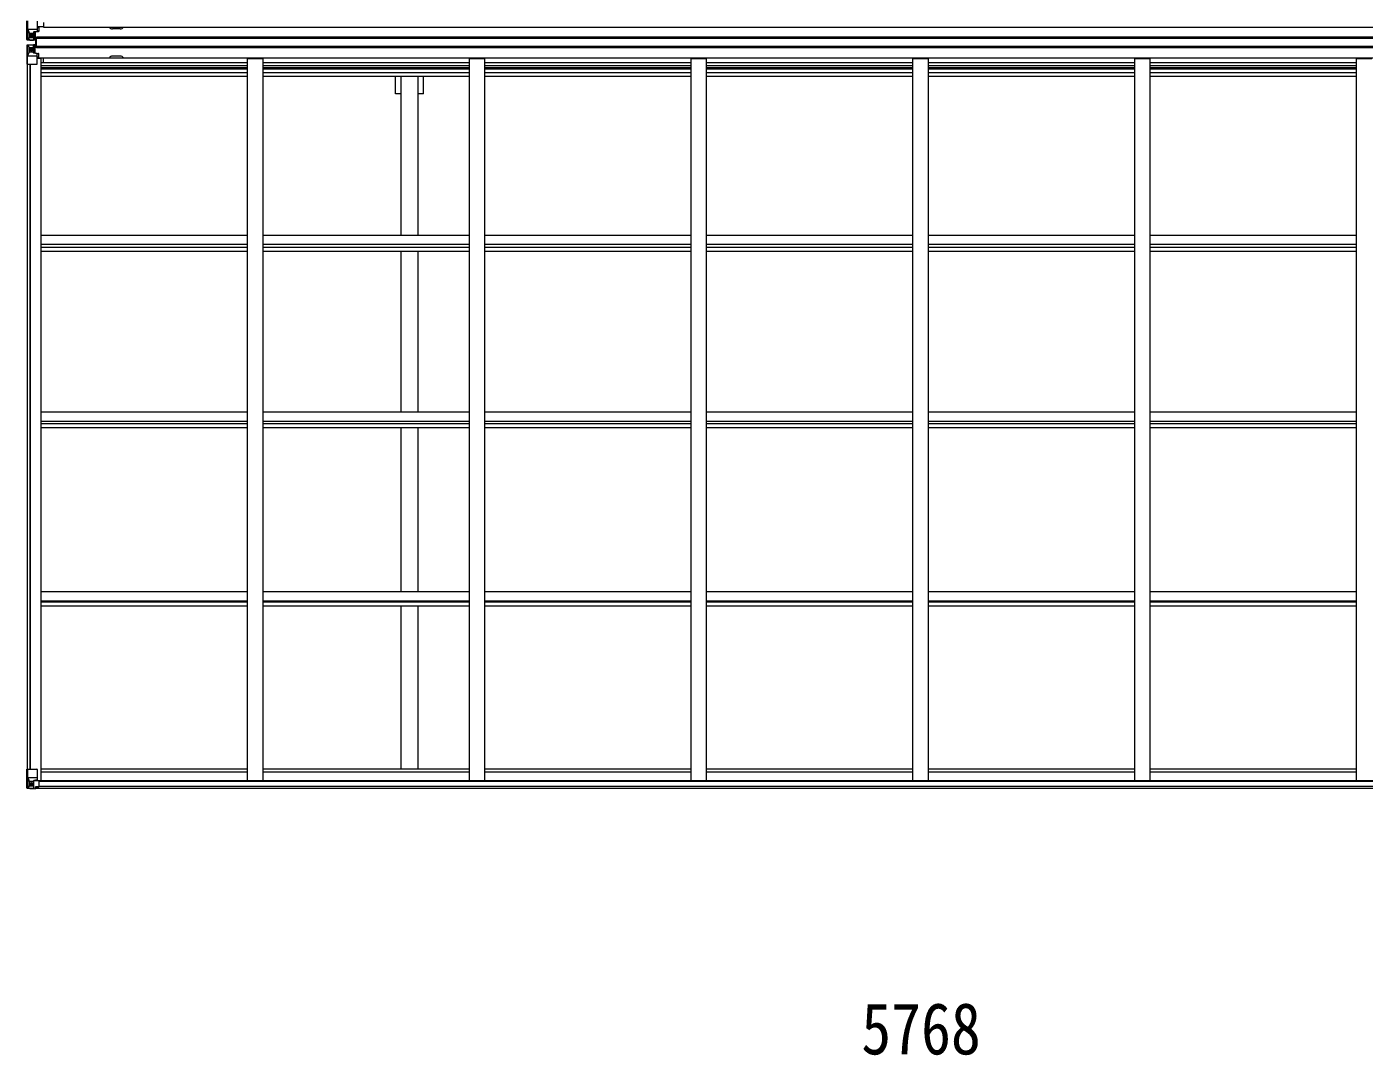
# Model space of a CAD drawing. Units: millimetres at full size; details may follow other scales. Extents: x -9783 to 33612, y -6828 to 11398.
# Drawn here: x 623 to 4941, y 77 to 3397 of the extents above; entities that cross this region are included whole.
import ezdxf
from ezdxf.enums import TextEntityAlignment as Align

# ---------------------------------------------------------------- set-up
doc = ezdxf.new("R2010")
doc.units = ezdxf.units.MM
doc.header["$LTSCALE"] = 35
for name, color, linetype, lineweight in [('0-1_本体', 4, 'Continuous', 9), ('0-2_部品', 7, 'Continuous', 9), ('0-7_合掌部品', 3, 'Continuous', 9), ('0-8_PARTS2', 6, 'Continuous', 9)]:
    doc.layers.add(name, color=color, linetype=linetype, lineweight=lineweight)
doc.styles.add('ＭＳ ゴシック', font='')
doc.styles.get('ＭＳ ゴシック').set_extended_font_data('MS Gothic')

msp = doc.modelspace()

# ---------------------------------------------------------------- linework, layer by layer
at = {"layer": '0-1_本体'}
for p, q in [((677.78, 3410.69), (677.78, 3395.62)), ((677.78, 3395.62), (6340.78, 3395.62)), ((925.28, 3390.08), (900.28, 3390.08)), ((646.78, 3357.41), (654.78, 3357.41)), ((646.78, 3355.35), (654.78, 3355.35)), ((646.78, 3336.51), (654.78, 3336.51)), ((646.78, 3334.45), (654.78, 3334.45)), ((654.78, 3328.43), (654.78, 3363.43)), ((6363.78, 3363.43), (654.78, 3363.43)), ((6363.78, 3358.69), (654.78, 3358.69)), ((6363.78, 3333.17), (654.78, 3333.17)), ((6363.78, 3328.43), (654.78, 3328.43)), ((657.28, 3294.83), (670.28, 3294.83)), ((670.28, 964.3), (670.28, 3294.83)), ((677.78, 3296.25), (6340.78, 3296.25)), ((677.78, 3281.18), (677.78, 3296.25)), ((925.28, 3302.31), (900.28, 3302.31)), ((1336.28, 3294.41), (1386.28, 3294.41)), ((1336.28, 964.3), (1336.28, 3294.41)), ((1386.28, 964.3), (1386.28, 3294.41)), ((2052.28, 3294.41), (2102.28, 3294.41)), ((2052.28, 964.3), (2052.28, 3294.41)), ((2102.28, 964.3), (2102.28, 3294.41)), ((2768.28, 3294.41), (2818.28, 3294.41)), ((2768.28, 964.3), (2768.28, 3294.41)), ((2818.28, 964.3), (2818.28, 3294.41)), ((3484.28, 3294.41), (3534.28, 3294.41)), ((3484.28, 964.3), (3484.28, 3294.41)), ((3534.28, 964.3), (3534.28, 3294.41)), ((4200.28, 3294.41), (4250.28, 3294.41)), ((4200.28, 964.3), (4200.28, 3294.41)), ((4250.28, 964.3), (4250.28, 3294.41)), ((4916.28, 3294.41), (4966.28, 3294.41)), ((4916.28, 964.3), (4916.28, 3294.41)), ((625.28, 1000.65), (625.28, 3275.75)), ((634.28, 1000.65), (634.28, 3275.75)), ((634.98, 1000.65), (634.98, 3275.75)), ((670.28, 3281.18), (1336.28, 3281.18)), ((670.28, 3271.81), (1336.28, 3271.81)), ((670.28, 3264.73), (1336.28, 3264.73)), ((670.28, 3260.95), (1336.28, 3260.95)), ((670.28, 3249.61), (1336.28, 3249.61)), ((1386.28, 3281.18), (2052.28, 3281.18)), ((1386.28, 3271.81), (2052.28, 3271.81)), ((1386.28, 3264.73), (2052.28, 3264.73)), ((1386.28, 3260.95), (2052.28, 3260.95)), ((1386.28, 3249.61), (2052.28, 3249.61)), ((2102.28, 3281.18), (2768.28, 3281.18)), ((2102.28, 3271.81), (2768.28, 3271.81)), ((2102.28, 3264.73), (2768.28, 3264.73)), ((2102.28, 3260.95), (2768.28, 3260.95)), ((2102.28, 3249.61), (2768.28, 3249.61)), ((2818.28, 3281.18), (3484.28, 3281.18)), ((2818.28, 3271.81), (3484.28, 3271.81)), ((2818.28, 3264.73), (3484.28, 3264.73)), ((2818.28, 3260.95), (3484.28, 3260.95)), ((2818.28, 3249.61), (3484.28, 3249.61)), ((3534.28, 3281.18), (4200.28, 3281.18)), ((3534.28, 3271.81), (4200.28, 3271.81)), ((3534.28, 3264.73), (4200.28, 3264.73)), ((3534.28, 3260.95), (4200.28, 3260.95)), ((3534.28, 3249.61), (4200.28, 3249.61)), ((4250.28, 3281.18), (4916.28, 3281.18)), ((4250.28, 3271.81), (4916.28, 3271.81)), ((4250.28, 3264.73), (4916.28, 3264.73)), ((4250.28, 3260.95), (4916.28, 3260.95)), ((4250.28, 3249.61), (4916.28, 3249.61)), ((670.28, 3236.78), (1336.28, 3236.78)), ((1386.28, 3236.78), (2052.28, 3236.78)), ((1831.78, 2724.37), (1831.78, 3236.78)), ((1886.78, 2724.37), (1886.78, 3236.78)), ((1904.48, 3180.51), (1904.48, 3236.78)), ((2102.28, 3236.78), (2768.28, 3236.78)), ((2818.28, 3236.78), (3484.28, 3236.78)), ((3534.28, 3236.78), (4200.28, 3236.78)), ((4250.28, 3236.78), (4916.28, 3236.78)), ((1904.48, 3180.51), (1886.78, 3180.51)), ((670.28, 2724.37), (1336.28, 2724.37)), ((1386.28, 2724.37), (2052.28, 2724.37)), ((2102.28, 2724.37), (2768.28, 2724.37)), ((2818.28, 2724.37), (3484.28, 2724.37)), ((3534.28, 2724.37), (4200.28, 2724.37)), ((4250.28, 2724.37), (4916.28, 2724.37)), ((670.28, 2695.37), (1336.28, 2695.37)), ((670.28, 2685.41), (1336.28, 2685.41)), ((1386.28, 2695.37), (2052.28, 2695.37)), ((1386.28, 2685.41), (2052.28, 2685.41)), ((2102.28, 2695.37), (2768.28, 2695.37)), ((2102.28, 2685.41), (2768.28, 2685.41)), ((2818.28, 2695.37), (3484.28, 2695.37)), ((2818.28, 2685.41), (3484.28, 2685.41)), ((3534.28, 2695.37), (4200.28, 2695.37)), ((3534.28, 2685.41), (4200.28, 2685.41)), ((4250.28, 2695.37), (4916.28, 2695.37)), ((4250.28, 2685.41), (4916.28, 2685.41)), ((670.28, 2672.56), (1336.28, 2672.56)), ((1386.28, 2672.56), (2052.28, 2672.56)), ((1831.78, 2153.42), (1831.78, 2672.56)), ((1886.78, 2153.42), (1886.78, 2672.56)), ((2102.28, 2672.56), (2768.28, 2672.56)), ((2818.28, 2672.56), (3484.28, 2672.56)), ((3534.28, 2672.56), (4200.28, 2672.56)), ((4250.28, 2672.56), (4916.28, 2672.56)), ((670.28, 2153.42), (1336.28, 2153.42)), ((670.28, 2123.99), (1336.28, 2123.99)), ((670.28, 2116.82), (1336.28, 2116.82)), ((1386.28, 2153.42), (2052.28, 2153.42)), ((1386.28, 2123.99), (2052.28, 2123.99)), ((1386.28, 2116.82), (2052.28, 2116.82)), ((2102.28, 2153.42), (2768.28, 2153.42)), ((2102.28, 2123.99), (2768.28, 2123.99)), ((2102.28, 2116.82), (2768.28, 2116.82)), ((2818.28, 2153.42), (3484.28, 2153.42)), ((2818.28, 2123.99), (3484.28, 2123.99)), ((2818.28, 2116.82), (3484.28, 2116.82)), ((3534.28, 2153.42), (4200.28, 2153.42)), ((3534.28, 2123.99), (4200.28, 2123.99)), ((3534.28, 2116.82), (4200.28, 2116.82)), ((4250.28, 2153.42), (4916.28, 2153.42)), ((4250.28, 2123.99), (4916.28, 2123.99)), ((4250.28, 2116.82), (4916.28, 2116.82)), ((670.28, 2103.87), (1336.28, 2103.87)), ((1386.28, 2103.87), (2052.28, 2103.87)), ((1831.78, 1574.19), (1831.78, 2103.87)), ((1886.78, 1574.19), (1886.78, 2103.87)), ((2102.28, 2103.87), (2768.28, 2103.87)), ((2818.28, 2103.87), (3484.28, 2103.87)), ((3534.28, 2103.87), (4200.28, 2103.87)), ((4250.28, 2103.87), (4916.28, 2103.87)), ((670.28, 1574.19), (1336.28, 1574.19)), ((1386.28, 1574.19), (2052.28, 1574.19)), ((2102.28, 1574.19), (2768.28, 1574.19)), ((2818.28, 1574.19), (3484.28, 1574.19)), ((3534.28, 1574.19), (4200.28, 1574.19)), ((4250.28, 1574.19), (4916.28, 1574.19)), ((670.28, 1544.39), (1336.28, 1544.39)), ((670.28, 1540.6), (1336.28, 1540.6)), ((670.28, 1527.58), (1336.28, 1527.58)), ((1386.28, 1544.39), (2052.28, 1544.39)), ((1386.28, 1540.6), (2052.28, 1540.6)), ((1386.28, 1527.58), (2052.28, 1527.58)), ((1831.78, 1001.52), (1831.78, 1527.58)), ((1886.78, 1001.52), (1886.78, 1527.58)), ((2102.28, 1544.39), (2768.28, 1544.39)), ((2102.28, 1540.6), (2768.28, 1540.6)), ((2102.28, 1527.58), (2768.28, 1527.58)), ((2818.28, 1544.39), (3484.28, 1544.39)), ((2818.28, 1540.6), (3484.28, 1540.6)), ((2818.28, 1527.58), (3484.28, 1527.58)), ((3534.28, 1544.39), (4200.28, 1544.39)), ((3534.28, 1540.6), (4200.28, 1540.6)), ((3534.28, 1527.58), (4200.28, 1527.58)), ((4250.28, 1544.39), (4916.28, 1544.39)), ((4250.28, 1540.6), (4916.28, 1540.6)), ((4250.28, 1527.58), (4916.28, 1527.58)), ((670.28, 1001.52), (1336.28, 1001.52)), ((1386.28, 1001.52), (2052.28, 1001.52)), ((2102.28, 1001.52), (2768.28, 1001.52)), ((2818.28, 1001.52), (3484.28, 1001.52)), ((3534.28, 1001.52), (4200.28, 1001.52)), ((4250.28, 1001.52), (4916.28, 1001.52)), ((661.24, 964.3), (6357.32, 964.3)), ((661.78, 961.94), (6356.78, 961.94)), ((670.28, 992.41), (1336.28, 992.41)), ((1386.28, 992.41), (2052.28, 992.41)), ((2102.28, 992.41), (2768.28, 992.41)), ((2818.28, 992.41), (3484.28, 992.41)), ((3534.28, 992.41), (4200.28, 992.41)), ((4250.28, 992.41), (4916.28, 992.41)), ((651.78, 938.85), (6366.78, 938.85)), ((661.78, 946.29), (6356.78, 946.29))]:
    msp.add_line(p, q, dxfattribs=at)
msp.add_lwpolyline([(1831.78, 3180.51), (1814.08, 3180.51), (1814.08, 3236.78)], dxfattribs=at)
for centre, start, end in [((900.28, 3402.58), 213.87174, 270), ((925.28, 3402.58), 270, 326.12826), ((900.28, 3289.81), 90, 146.12826), ((925.28, 3289.81), 33.87174, 90)]:
    msp.add_arc(centre, 12.5, start, end, dxfattribs=at)
at = {"layer": '0-2_部品'}
for p, q in [((623.28, 1000.65), (656.28, 1000.65)), ((623.28, 939.94), (623.28, 1000.65)), ((626.12, 1000.65), (626.12, 940.06)), ((657.28, 999.65), (657.28, 966.55)), ((626.67, 973.77), (633.28, 973.98)), ((626.67, 973.77), (630.81, 961.68)), ((633.28, 960.45), (630.95, 960.42)), ((630.95, 960.42), (630.95, 946.95)), ((633.28, 973.98), (657.28, 973.98)), ((633.28, 960.45), (633.28, 960.45)), ((645.28, 960.45), (633.28, 960.45)), ((637.8, 954.09), (637.8, 955.05)), ((645.28, 964.44), (651.78, 964.44)), ((645.28, 964.44), (645.28, 937.65)), ((656.45, 966.29), (646.11, 964.64)), ((646.11, 964.64), (646.11, 964.44)), ((648.8, 964.44), (656.45, 965.66)), ((651.78, 964.44), (660.78, 964.4)), ((656.45, 965.66), (656.45, 966.29)), ((661.78, 963.49), (661.78, 943.34)), ((624.22, 938.98), (624.22, 938.94)), ((633.19, 938.55), (625.27, 939.02)), ((626.13, 940), (626.12, 940.06)), ((630.09, 943.44), (627.36, 939.77)), ((630.95, 946.95), (633.28, 946.89)), ((633.28, 946.89), (645.28, 946.89)), ((645.28, 937.76), (633.28, 938.55)), ((651.78, 937.25), (651.78, 943.2)), ((660.78, 942.62), (651.78, 942.57))]:
    msp.add_line(p, q, dxfattribs=at)
for points in [[(636.84, 952.17), (635.88, 952.17), (635.88, 953.13), (636.84, 953.13)], [(637.8, 955.05), (638.76, 955.05), (638.76, 954.09)], [(638.76, 951.21), (638.76, 950.25), (637.8, 950.25), (637.8, 951.21)], [(639.72, 953.13), (640.68, 953.13), (640.68, 952.17), (639.72, 952.17)], [(624.22, 938.94), (633.28, 938.38), (651.78, 937.25)], [(661.78, 943.34), (661.77, 943.23), (651.78, 943.2)]]:
    msp.add_lwpolyline(points, dxfattribs=at)
msp.add_circle((638.28, 952.65), 5.3, dxfattribs=at)
for centre, radius, start, end in [((656.28, 999.65), 1, 0, 90), ((636.84, 954.09), 0.96, 270, 0), ((636.84, 951.21), 0.96, 0, 90), ((639.72, 954.09), 0.96, 180, 270), ((639.72, 951.21), 0.96, 90, 180), ((646.22, 963.71), 0.937, 96.73234, 129.06602), ((656.34, 967.22), 0.937, 276.73234, 357.67791), ((656.34, 966.59), 0.937, 276.73234, 357.67791), ((624.28, 939.98), 0.999, 180.04917, 266.5576), ((624.28, 939.94), 0.999, 180.04917, 266.5576), ((624.28, 939.93), 1, 179.99921, 266.49983), ((625.43, 926.33), 12.7, 84.89689, 90.75534), ((627.41, 939.94), 1.28, 177.54105, 228.82169)]:
    msp.add_arc(centre, radius, start, end, dxfattribs=at)
for centre, major_axis, ratio, start_param, end_param in [((627.39, 971.42), (0.85, -2.32), 0.403757, 3.0087805, 3.9744392), ((629.54, 960.4), (0, -3), 0.468246, 1.5772882, 2.0127935), ((660.78, 963.5), (1, -0.021), 0.906239, 0.0187047, 1.589501), ((626.22, 938.86), (2, -0.12), 0.060933, 2.0712557, 3.1453404), ((825.22, 926.63), (201, -12.36), 0.060933, 3.1453404, 3.145839), ((626.41, 941.96), (-0.02, -3), 0.466854, 0.125683, 0.7596956), ((628.08, 947.03), (0.03, -5), 0.573921, 0.7672717, 1.551125), ((551.53, 946.89), (81.75, 0), 0.061163, 6.2824128, 6.2831853), ((660.78, 943.33), (1, 0.012), 0.707053, 4.7036637, 6.124411)]:
    msp.add_ellipse(centre, major_axis=major_axis, ratio=ratio, start_param=start_param, end_param=end_param, dxfattribs=at)
at = {"layer": '0-7_合掌部品'}
for p, q in [((623.28, 3355.45), (623.28, 3416.12)), ((626.12, 3416.12), (626.12, 3355.53)), ((657.28, 3415.12), (657.28, 3382.02)), ((626.67, 3389.24), (633.28, 3389.45)), ((626.67, 3389.24), (630.81, 3377.15)), ((633.28, 3389.45), (657.28, 3389.45)), ((633.28, 3375.92), (633.28, 3375.92)), ((633.28, 3375.92), (645.28, 3375.92)), ((635.88, 3368.6), (635.88, 3367.64)), ((636.84, 3368.6), (635.88, 3368.6)), ((637.8, 3370.52), (637.8, 3369.56)), ((638.76, 3370.52), (637.8, 3370.52)), ((638.76, 3369.56), (638.76, 3370.52)), ((640.68, 3368.6), (639.72, 3368.6)), ((640.68, 3367.64), (640.68, 3368.6)), ((645.28, 3379.22), (645.28, 3353.12)), ((646.78, 3375.92), (645.28, 3375.92)), ((656.45, 3381.76), (646.11, 3380.11)), ((646.11, 3379.47), (656.45, 3381.13)), ((646.11, 3380.11), (646.11, 3379.47)), ((646.78, 3354.12), (646.78, 3379.58)), ((650.78, 3372.32), (646.78, 3372.32)), ((650.78, 3380.22), (650.78, 3360.25)), ((656.45, 3381.13), (656.45, 3381.76)), ((656.73, 3381.21), (660.78, 3381.24)), ((677.78, 3396.43), (657.28, 3396.43)), ((661.78, 3393.12), (657.28, 3393.12)), ((660.78, 3382.97), (657.28, 3382.99)), ((660.78, 3382.97), (661.78, 3382.97)), ((660.78, 3381.24), (660.78, 3382.97)), ((661.78, 3381.25), (660.78, 3381.24)), ((661.78, 3396.43), (661.78, 3381.25)), ((623.28, 3355.41), (623.28, 3355.45)), ((623.28, 3336.46), (623.28, 3336.42)), ((623.28, 3336.42), (623.28, 3275.75)), ((624.22, 3354.45), (624.22, 3354.41)), ((624.22, 3354.41), (624.22, 3354.41)), ((624.22, 3354.41), (633.28, 3353.85)), ((624.22, 3337.46), (633.28, 3338.01)), ((624.22, 3337.46), (624.22, 3337.46)), ((624.22, 3337.41), (624.22, 3337.45)), ((633.19, 3354.02), (625.27, 3354.49)), ((633.19, 3337.84), (625.27, 3337.37)), ((626.13, 3355.47), (626.12, 3355.53)), ((626.13, 3336.4), (626.12, 3336.33)), ((626.12, 3275.75), (626.12, 3336.33)), ((630.09, 3358.91), (627.36, 3355.24)), ((630.09, 3332.96), (627.36, 3336.62)), ((633.28, 3362.36), (645.28, 3362.36)), ((645.28, 3353.23), (633.28, 3354.02)), ((633.28, 3353.85), (645.28, 3353.12)), ((633.28, 3338.01), (645.28, 3338.75)), ((645.28, 3338.63), (633.28, 3337.85)), ((633.28, 3329.5), (645.28, 3329.5)), ((635.88, 3367.64), (636.84, 3367.64)), ((637.8, 3366.68), (637.8, 3365.72)), ((637.8, 3365.72), (638.76, 3365.72)), ((637.8, 3326.15), (638.76, 3326.15)), ((637.8, 3325.19), (637.8, 3326.15)), ((638.76, 3365.72), (638.76, 3366.68)), ((638.76, 3326.15), (638.76, 3325.19)), ((639.72, 3367.64), (640.68, 3367.64)), ((644.28, 3362.36), (645.28, 3362.36)), ((644.28, 3329.5), (645.28, 3329.5)), ((646.78, 3362.36), (645.28, 3362.36)), ((646.78, 3358.83), (645.28, 3358.83)), ((645.28, 3354), (651.78, 3353.61)), ((645.28, 3312.65), (645.28, 3338.75)), ((645.28, 3337.86), (651.78, 3338.26)), ((646.78, 3333.04), (645.28, 3333.04)), ((646.78, 3329.5), (645.28, 3329.5)), ((650.78, 3364.12), (646.78, 3364.12)), ((647.28, 3359.19), (646.78, 3359.19)), ((651.78, 3354.12), (646.78, 3354.12)), ((646.78, 3337.74), (646.78, 3312.28)), ((651.78, 3337.74), (646.78, 3337.74)), ((647.28, 3332.68), (646.78, 3332.68)), ((650.78, 3327.75), (646.78, 3327.75)), ((646.89, 3360.49), (650.78, 3360.49)), ((646.89, 3331.38), (650.78, 3331.38)), ((647.28, 3360.28), (647.28, 3360.28)), ((654.78, 3360.21), (647.28, 3360.28)), ((647.28, 3360.28), (647.28, 3360.11)), ((654.78, 3360.05), (647.28, 3360.11)), ((647.28, 3360.11), (647.28, 3360.11)), ((647.28, 3359.19), (654.78, 3359.19)), ((654.78, 3358.19), (647.28, 3358.19)), ((654.78, 3333.68), (647.28, 3333.68)), ((647.28, 3332.68), (654.78, 3332.68)), ((654.78, 3331.82), (647.28, 3331.75)), ((647.28, 3331.75), (647.28, 3331.75)), ((647.28, 3331.59), (647.28, 3331.75)), ((654.78, 3331.65), (647.28, 3331.59)), ((647.28, 3331.59), (647.28, 3331.59)), ((650.78, 3311.64), (650.78, 3331.61)), ((651.78, 3354.53), (651.78, 3355.35)), ((651.78, 3354.12), (651.78, 3353.61)), ((651.78, 3337.74), (651.78, 3338.26)), ((651.78, 3337.33), (651.78, 3336.51)), ((652.28, 3354.43), (654.78, 3354.43)), ((652.28, 3337.43), (652.28, 3354.43)), ((652.28, 3353.4), (654.78, 3353.4)), ((652.28, 3353.18), (654.78, 3353.18)), ((652.28, 3338.68), (654.78, 3338.68)), ((652.28, 3338.46), (654.78, 3338.46)), ((652.28, 3337.43), (654.78, 3337.43)), ((653.78, 3337.43), (653.78, 3354.43)), ((654.78, 3337.43), (654.78, 3354.43)), ((626.67, 3302.63), (630.81, 3314.71)), ((626.67, 3302.63), (633.28, 3302.41)), ((633.28, 3315.94), (633.28, 3315.95)), ((633.28, 3315.95), (645.28, 3315.95)), ((633.28, 3302.41), (657.28, 3302.41)), ((635.88, 3324.23), (636.84, 3324.23)), ((635.88, 3323.27), (635.88, 3324.23)), ((636.84, 3323.27), (635.88, 3323.27)), ((637.8, 3321.35), (637.8, 3322.31)), ((638.76, 3321.35), (637.8, 3321.35)), ((638.76, 3322.31), (638.76, 3321.35)), ((639.72, 3324.23), (640.68, 3324.23)), ((640.68, 3323.27), (639.72, 3323.27)), ((640.68, 3324.23), (640.68, 3323.27)), ((646.78, 3315.95), (645.28, 3315.95)), ((646.11, 3311.76), (646.11, 3312.39)), ((646.11, 3312.39), (656.45, 3310.74)), ((656.45, 3310.1), (646.11, 3311.76)), ((650.78, 3319.54), (646.78, 3319.54)), ((656.45, 3310.74), (656.45, 3310.1)), ((656.73, 3310.66), (660.78, 3310.62)), ((657.28, 3276.75), (657.28, 3309.84)), ((660.78, 3308.89), (657.28, 3308.87)), ((661.78, 3298.75), (657.28, 3298.75)), ((677.78, 3295.43), (657.28, 3295.43)), ((661.78, 3310.61), (660.78, 3310.62)), ((660.78, 3310.62), (660.78, 3308.89)), ((660.78, 3308.89), (661.78, 3308.9)), ((661.78, 3295.43), (661.78, 3310.61)), ((623.28, 3275.75), (626.12, 3275.75)), ((626.12, 3275.75), (656.28, 3275.75))]:
    msp.add_line(p, q, dxfattribs=at)
for points in [[(633.28, 3375.92), (630.95, 3375.89), (630.95, 3362.42), (633.28, 3362.36)], [(633.28, 3315.94), (630.95, 3315.98), (630.95, 3329.45), (633.28, 3329.51)], [(651.78, 3353.61), (651.78, 3352.72), (645.28, 3353.12)], [(651.78, 3338.26), (651.78, 3339.14), (645.28, 3338.75)], [(651.78, 3354.12), (651.78, 3354.53), (646.78, 3354.62)], [(651.78, 3337.74), (651.78, 3337.33), (646.78, 3337.25)], [(654.78, 3358.16), (647.28, 3358.16), (647.28, 3360.11)], [(654.78, 3333.71), (647.28, 3333.71), (647.28, 3331.75)]]:
    msp.add_lwpolyline(points, dxfattribs=at)
for centre in [(638.28, 3368.12), (638.28, 3323.75)]:
    msp.add_circle(centre, 5.3, dxfattribs=at)
for centre, radius, start, end in [((636.84, 3369.56), 0.96, 270, 0), ((639.72, 3369.56), 0.96, 180, 270), ((646.22, 3379.18), 0.937, 96.73234, 177.67791), ((646.22, 3378.54), 0.937, 96.73234, 177.67791), ((656.34, 3382.69), 0.937, 276.73234, 357.67791), ((656.34, 3382.06), 0.937, 276.73234, 357.67791), ((624.28, 3355.45), 0.999, 180.04917, 266.5576), ((624.28, 3355.41), 1, 179.99921, 266.49983), ((624.28, 3355.41), 0.999, 180.04917, 266.5576), ((624.28, 3336.46), 1, 93.50017, 180.00079), ((624.28, 3336.45), 0.999, 93.4424, 179.95083), ((624.28, 3336.42), 0.999, 93.4424, 179.95083), ((625.43, 3341.8), 12.7, 84.89689, 90.75534), ((625.43, 3350.06), 12.7, 269.24466, 275.10311), ((627.41, 3355.41), 1.28, 177.54105, 228.82169), ((627.41, 3336.45), 1.28, 131.17831, 182.45895), ((636.84, 3366.68), 0.96, 0, 90), ((636.84, 3325.19), 0.96, 270, 0), ((639.72, 3366.68), 0.96, 90, 180), ((639.72, 3325.19), 0.96, 180, 270), ((647.29, 3360.79), 0.513, 178.95293, 268.11972), ((647.28, 3360.61), 0.5, 179.95536, 269.47105), ((647.28, 3357.69), 0.5, 89.99891, 179.99891), ((647.28, 3357.66), 0.5, 90.00309, 180.00198), ((647.28, 3334.21), 0.5, 179.99802, 269.99691), ((647.28, 3334.18), 0.5, 180.00109, 270.00109), ((647.28, 3331.25), 0.5, 90.52895, 180.04464), ((647.29, 3331.07), 0.513, 91.88028, 181.04707), ((636.84, 3322.31), 0.96, 0, 90), ((639.72, 3322.31), 0.96, 90, 180), ((646.22, 3313.32), 0.937, 182.32209, 263.26766), ((646.22, 3312.69), 0.937, 182.32209, 263.26766), ((656.34, 3309.81), 0.937, 2.32209, 83.26766), ((656.34, 3309.17), 0.937, 2.32209, 83.26766), ((656.28, 3276.75), 1, 270, 0)]:
    msp.add_arc(centre, radius, start, end, dxfattribs=at)
for centre, major_axis, ratio, start_param, end_param in [((627.39, 3386.89), (0.85, -2.32), 0.403757, 3.0087805, 3.9744392), ((629.54, 3375.87), (0, -3), 0.468246, 1.5772882, 2.0127935), ((626.22, 3354.33), (2, -0.12), 0.060933, 2.0712557, 3.1453404), ((825.22, 3342.1), (201, -12.36), 0.060933, 3.1453404, 3.145839), ((825.22, 3349.77), (201, 12.36), 0.060933, 3.1373463, 3.1378449), ((626.22, 3337.54), (2, 0.12), 0.060933, 3.1378449, 4.2119296), ((626.41, 3357.43), (-0.02, -3), 0.466854, 0.125683, 0.7596956), ((626.41, 3334.44), (-0.02, 3), 0.466854, 5.5234897, 6.1575023), ((628.08, 3362.5), (0.03, -5), 0.573921, 0.7672717, 1.551125), ((628.08, 3329.37), (0.03, 5), 0.573921, 4.7320603, 5.5159136), ((551.53, 3362.36), (81.75, 0), 0.061163, 6.2824128, 6.2831853), ((551.53, 3329.5), (81.75, 0), 0.061163, 0, 0.0007725), ((627.39, 3304.97), (0.85, 2.32), 0.403757, 2.3087461, 3.2744049), ((629.54, 3316), (0, 3), 0.468246, 4.2703918, 4.7058971)]:
    msp.add_ellipse(centre, major_axis=major_axis, ratio=ratio, start_param=start_param, end_param=end_param, dxfattribs=at)

# ---------------------------------------------------------------- texts
at = {"layer": '0-8_PARTS2', "color": 7, "style": 'ＭＳ ゴシック', "width": 0.85}
msp.add_text('5768', height=166.8, dxfattribs=at).set_placement((3317.62, 30.09), align=Align.BOTTOM_LEFT)

doc.saveas('drawing.dxf')
